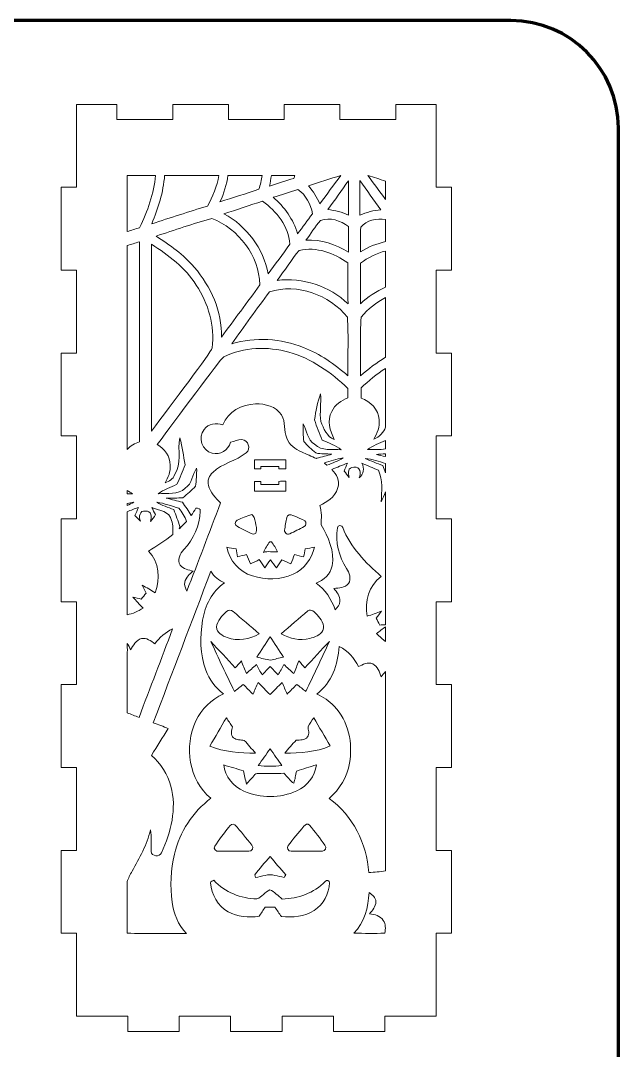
# Model space of a CAD drawing. Header units: centimetres. Extents: x 3.2 to 56.2, y -80.4 to -3.5.
# Drawn here: x 44.41 to 56.21, y -23.83 to -3.5 of the extents above; entities that cross this region are included whole.
import ezdxf

# ---------------------------------------------------------------- set-up
doc = ezdxf.new("R2010")
doc.units = ezdxf.units.CM
doc.header["$MEASUREMENT"] = 0

msp = doc.modelspace()

# ---------------------------------------------------------------- linework, layer by layer
at = {"color": 250, "lineweight": 18, "true_color": 0x231f20}
msp.add_lwpolyline([(49.569, -23.152), (50.583, -23.152), (50.583, -23.452), (51.597, -23.452), (51.597, -23.152), (52.612, -23.152), (52.612, -21.516), (52.912, -21.516), (52.912, -19.88), (52.612, -19.88), (52.612, -18.243), (52.912, -18.243), (52.912, -16.607), (52.612, -16.607), (52.612, -14.971), (52.912, -14.971), (52.912, -13.334), (52.612, -13.334), (52.612, -11.698), (52.912, -11.698), (52.912, -10.062), (52.612, -10.062), (52.612, -8.425), (52.912, -8.425), (52.912, -6.789), (52.612, -6.789), (52.612, -5.152), (51.812, -5.152), (51.812, -5.452), (50.712, -5.452), (50.712, -5.152), (49.612, -5.152), (49.612, -5.452), (48.512, -5.452), (48.512, -5.152), (47.412, -5.152), (47.412, -5.452), (46.312, -5.452), (46.312, -5.152), (45.512, -5.152), (45.512, -6.789), (45.212, -6.789), (45.212, -8.425), (45.512, -8.425), (45.512, -10.062), (45.212, -10.062), (45.212, -11.698), (45.512, -11.698), (45.512, -13.334), (45.212, -13.334), (45.212, -14.971), (45.512, -14.971), (45.512, -16.607), (45.212, -16.607), (45.212, -18.243), (45.512, -18.243), (45.512, -19.88), (45.212, -19.88), (45.212, -21.516), (45.512, -21.516), (45.512, -23.152), (46.526, -23.152), (46.526, -23.452), (47.54, -23.452), (47.54, -23.152), (48.555, -23.152), (48.555, -23.452), (49.569, -23.452), (49.569, -23.152)], dxfattribs=at)
at = {"color": 240, "lineweight": 211, "true_color": 0xed1c24}
msp.add_open_spline([(5.311, -3.498), (5.311, -3.498), (54.087, -3.498), (54.087, -3.498), (55.253, -3.498), (56.207, -4.452), (56.207, -5.618), (56.207, -5.618), (56.207, -38.865), (56.207, -38.865), (56.207, -40.031), (55.253, -40.985), (54.087, -40.985), (54.087, -40.985), (5.311, -40.985), (5.311, -40.985), (4.145, -40.985), (3.191, -40.031), (3.191, -38.865), (3.191, -38.865), (3.191, -5.618), (3.191, -5.618), (3.191, -4.452), (4.145, -3.498), (5.311, -3.498)], degree=3, knots=[0, 0, 0, 0, 1, 1, 1, 2, 2, 2, 3, 3, 3, 4, 4, 4, 5, 5, 5, 6, 6, 6, 7, 7, 7, 8, 8, 8, 8], dxfattribs=at)
at = {"color": 250, "lineweight": 18, "true_color": 0x231f20}
for points, knots in [([(46.512, -7.664), (46.594, -7.638), (46.677, -7.612), (46.759, -7.586), (46.918, -7.264), (47.038, -6.912), (47.073, -6.554), (47.073, -6.554), (46.512, -6.554), (46.512, -6.554), (46.512, -6.554), (46.512, -7.664), (46.512, -7.664)], [0, 0, 0, 0, 1, 1, 1, 2, 2, 2, 3, 3, 3, 4, 4, 4, 4]), ([(48.096, -7.159), (48.203, -6.972), (48.287, -6.767), (48.322, -6.554), (48.322, -6.554), (47.252, -6.554), (47.252, -6.554), (47.227, -6.885), (47.124, -7.205), (46.998, -7.51), (47.363, -7.39), (47.729, -7.272), (48.096, -7.159)], [0, 0, 0, 0, 1, 1, 1, 2, 2, 2, 3, 3, 3, 4, 4, 4, 4]), ([(49.114, -6.827), (49.142, -6.738), (49.164, -6.647), (49.177, -6.554), (49.177, -6.554), (48.5, -6.554), (48.5, -6.554), (48.476, -6.735), (48.424, -6.913), (48.342, -7.078), (48.599, -6.992), (48.859, -6.917), (49.114, -6.827)], [0, 0, 0, 0, 1, 1, 1, 2, 2, 2, 3, 3, 3, 4, 4, 4, 4]), ([(49.321, -6.765), (49.482, -6.714), (49.641, -6.66), (49.802, -6.613), (49.809, -6.593), (49.816, -6.574), (49.821, -6.554), (49.821, -6.554), (49.358, -6.554), (49.358, -6.554), (49.35, -6.625), (49.338, -6.695), (49.321, -6.765)], [0, 0, 0, 0, 1, 1, 1, 2, 2, 2, 3, 3, 3, 4, 4, 4, 4]), ([(50.093, -6.759), (50.184, -6.868), (50.261, -6.987), (50.317, -7.117), (50.452, -6.928), (50.589, -6.741), (50.728, -6.556), (50.515, -6.619), (50.306, -6.694), (50.093, -6.759)], [0, 0, 0, 0, 1, 1, 1, 2, 2, 2, 3, 3, 3, 3]), ([(50.474, -7.227), (50.616, -7.247), (50.755, -7.278), (50.884, -7.341), (50.88, -7.113), (50.882, -6.886), (50.882, -6.659), (50.745, -6.847), (50.612, -7.039), (50.474, -7.227)], [0, 0, 0, 0, 1, 1, 1, 2, 2, 2, 3, 3, 3, 3]), ([(51.105, -7.342), (51.234, -7.28), (51.374, -7.246), (51.517, -7.231), (51.38, -7.039), (51.242, -6.848), (51.105, -6.656), (51.108, -6.885), (51.108, -7.114), (51.105, -7.342)], [0, 0, 0, 0, 1, 1, 1, 2, 2, 2, 3, 3, 3, 3]), ([(51.264, -6.554), (51.377, -6.715), (51.497, -6.871), (51.612, -7.03), (51.612, -7.03), (51.612, -6.668), (51.612, -6.668), (51.497, -6.63), (51.382, -6.591), (51.267, -6.554), (51.267, -6.554), (51.264, -6.554), (51.264, -6.554)], [0, 0, 0, 0, 1, 1, 1, 2, 2, 2, 3, 3, 3, 4, 4, 4, 4]), ([(49.392, -6.986), (49.619, -7.174), (49.792, -7.423), (49.877, -7.705), (49.977, -7.574), (50.073, -7.442), (50.17, -7.31), (50.137, -7.12), (50.045, -6.942), (49.879, -6.835), (49.718, -6.886), (49.557, -6.942), (49.392, -6.986)], [0, 0, 0, 0, 1, 1, 1, 2, 2, 2, 3, 3, 3, 4, 4, 4, 4]), ([(48.423, -7.31), (48.872, -7.555), (49.199, -7.995), (49.296, -8.498), (49.433, -8.3), (49.589, -8.114), (49.72, -7.912), (49.705, -7.56), (49.459, -7.263), (49.185, -7.062), (48.931, -7.145), (48.679, -7.233), (48.423, -7.31)], [0, 0, 0, 0, 1, 1, 1, 2, 2, 2, 3, 3, 3, 4, 4, 4, 4]), ([(48.375, -9.75), (48.619, -9.398), (48.889, -9.065), (49.128, -8.712), (49.12, -8.139), (48.712, -7.612), (48.185, -7.403), (47.813, -7.501), (47.451, -7.64), (47.082, -7.752), (47.355, -7.929), (47.626, -8.118), (47.837, -8.369), (48.168, -8.747), (48.384, -9.242), (48.375, -9.75)], [0, 0, 0, 0, 1, 1, 1, 2, 2, 2, 3, 3, 3, 4, 4, 4, 5, 5, 5, 5]), ([(50.04, -7.836), (50.339, -7.816), (50.631, -7.915), (50.882, -8.072), (50.882, -7.901), (50.883, -7.731), (50.88, -7.56), (50.722, -7.454), (50.515, -7.366), (50.328, -7.447), (50.219, -7.565), (50.139, -7.707), (50.04, -7.836)], [0, 0, 0, 0, 1, 1, 1, 2, 2, 2, 3, 3, 3, 4, 4, 4, 4]), ([(51.118, -8.06), (51.271, -7.97), (51.438, -7.899), (51.612, -7.862), (51.612, -7.862), (51.612, -7.423), (51.612, -7.423), (51.437, -7.407), (51.236, -7.432), (51.122, -7.577), (51.111, -7.738), (51.121, -7.899), (51.118, -8.06)], [0, 0, 0, 0, 1, 1, 1, 2, 2, 2, 3, 3, 3, 4, 4, 4, 4]), ([(46.512, -11.962), (46.579, -11.894), (46.665, -11.843), (46.755, -11.811), (46.753, -10.495), (46.756, -9.18), (46.754, -7.864), (46.673, -7.889), (46.592, -7.915), (46.512, -7.941), (46.512, -7.941), (46.512, -11.962), (46.512, -11.962)], [0, 0, 0, 0, 1, 1, 1, 2, 2, 2, 3, 3, 3, 4, 4, 4, 4]), ([(48.193, -9.96), (48.237, -9.526), (48.119, -9.081), (47.877, -8.72), (47.659, -8.379), (47.332, -8.126), (46.992, -7.915), (46.989, -9.144), (46.993, -10.372), (46.991, -11.601), (47.391, -11.069), (48.155, -10.064), (48.193, -9.96)], [0, 0, 0, 0, 1, 1, 1, 2, 2, 2, 3, 3, 3, 4, 4, 4, 4]), ([(49.47, -8.627), (49.978, -8.565), (50.504, -8.736), (50.871, -9.092), (50.867, -8.822), (50.871, -8.553), (50.868, -8.283), (50.594, -8.088), (50.249, -7.956), (49.91, -8.034), (49.747, -8.219), (49.625, -8.435), (49.47, -8.627)], [0, 0, 0, 0, 1, 1, 1, 2, 2, 2, 3, 3, 3, 4, 4, 4, 4]), ([(51.116, -9.089), (51.262, -8.954), (51.431, -8.843), (51.612, -8.763), (51.612, -8.763), (51.612, -8.047), (51.612, -8.047), (51.435, -8.093), (51.266, -8.178), (51.118, -8.286), (51.117, -8.554), (51.12, -8.821), (51.116, -9.089)], [0, 0, 0, 0, 1, 1, 1, 2, 2, 2, 3, 3, 3, 4, 4, 4, 4]), ([(48.58, -9.877), (49.041, -9.742), (49.546, -9.77), (49.99, -9.951), (50.317, -10.077), (50.608, -10.28), (50.87, -10.511), (50.862, -10.124), (50.885, -9.736), (50.86, -9.351), (50.5, -8.912), (49.874, -8.679), (49.325, -8.851), (49.066, -9.185), (48.829, -9.536), (48.58, -9.877)], [0, 0, 0, 0, 1, 1, 1, 2, 2, 2, 3, 3, 3, 4, 4, 4, 5, 5, 5, 5]), ([(51.133, -9.352), (51.099, -9.735), (51.129, -10.125), (51.118, -10.511), (51.271, -10.374), (51.436, -10.251), (51.612, -10.145), (51.612, -10.145), (51.612, -8.965), (51.612, -8.965), (51.428, -9.06), (51.262, -9.192), (51.133, -9.352)], [0, 0, 0, 0, 1, 1, 1, 2, 2, 2, 3, 3, 3, 4, 4, 4, 4]), ([(48.117, -12.674), (48.092, -12.58), (48.132, -12.48), (48.202, -12.416), (48.39, -12.238), (48.663, -12.194), (48.86, -12.029), (48.965, -11.955), (48.899, -11.773), (48.776, -11.768), (48.7, -11.773), (48.627, -11.799), (48.555, -11.823), (48.511, -11.975), (48.346, -12.082), (48.189, -12.035), (47.991, -11.994), (47.901, -11.727), (48.03, -11.572), (48.109, -11.453), (48.272, -11.435), (48.399, -11.479), (48.496, -11.216), (48.779, -11.072), (49.047, -11.066), (49.236, -11.057), (49.45, -11.116), (49.557, -11.284), (49.647, -11.421), (49.594, -11.596), (49.661, -11.741), (49.71, -11.872), (49.83, -11.958), (49.953, -12.014), (50.051, -12.058), (50.153, -12.098), (50.249, -12.146), (50.249, -12.146), (50.254, -12.139), (50.254, -12.139), (50.354, -12.112), (50.455, -12.086), (50.554, -12.058), (50.45, -12.045), (50.338, -12.063), (50.236, -12.032), (50.149, -11.967), (50.068, -11.891), (50, -11.805), (49.983, -11.691), (49.981, -11.574), (49.986, -11.458), (50.059, -11.594), (50.071, -11.772), (50.212, -11.861), (50.348, -12.006), (50.563, -11.949), (50.738, -11.971), (50.626, -11.884), (50.491, -11.838), (50.363, -11.781), (50.315, -11.647), (50.244, -11.52), (50.213, -11.38), (50.237, -11.208), (50.266, -11.033), (50.328, -10.869), (50.345, -11.051), (50.306, -11.235), (50.337, -11.415), (50.389, -11.553), (50.45, -11.706), (50.598, -11.766), (50.518, -11.597), (50.453, -11.393), (50.55, -11.216), (50.608, -11.08), (50.74, -11.002), (50.868, -10.945), (50.87, -10.884), (50.87, -10.822), (50.87, -10.761), (50.538, -10.446), (50.154, -10.168), (49.706, -10.045), (49.285, -9.923), (48.818, -9.948), (48.418, -10.133), (48.329, -10.21), (47.47, -11.382), (47.107, -11.867), (47.251, -11.955), (47.365, -12.096), (47.359, -12.273), (47.377, -12.4), (47.319, -12.516), (47.262, -12.625), (47.339, -12.591), (47.421, -12.552), (47.448, -12.465), (47.598, -12.248), (47.499, -11.979), (47.554, -11.738), (47.596, -11.913), (47.624, -12.091), (47.659, -12.269), (47.601, -12.394), (47.561, -12.528), (47.495, -12.649), (47.374, -12.717), (47.237, -12.754), (47.125, -12.84), (47.304, -12.825), (47.518, -12.867), (47.658, -12.727), (47.804, -12.645), (47.792, -12.459), (47.884, -12.336), (47.887, -12.454), (47.874, -12.573), (47.863, -12.691), (47.781, -12.768), (47.703, -12.848), (47.612, -12.916), (47.504, -12.929), (47.394, -12.921), (47.285, -12.924), (47.392, -12.954), (47.499, -12.979), (47.605, -13.006), (47.655, -13.094), (47.736, -13.174), (47.775, -13.268), (47.809, -13.221), (47.841, -13.173), (47.87, -13.122), (47.909, -13.128), (47.967, -13.129), (47.955, -13.185), (47.946, -13.465), (47.824, -13.736), (47.632, -13.939), (47.556, -14.018), (47.493, -14.147), (47.561, -14.25), (47.622, -14.327), (47.726, -14.345), (47.816, -14.366), (47.746, -14.424), (47.672, -14.49), (47.65, -14.582), (47.632, -14.644), (47.669, -14.703), (47.688, -14.76), (47.922, -14.185), (48.13, -13.598), (48.358, -13.02), (48.257, -12.922), (48.152, -12.814), (48.117, -12.674)], [0, 0, 0, 0, 1, 1, 1, 2, 2, 2, 3, 3, 3, 4, 4, 4, 5, 5, 5, 6, 6, 6, 7, 7, 7, 8, 8, 8, 9, 9, 9, 10, 10, 10, 11, 11, 11, 12, 12, 12, 13, 13, 13, 14, 14, 14, 15, 15, 15, 16, 16, 16, 17, 17, 17, 18, 18, 18, 19, 19, 19, 20, 20, 20, 21, 21, 21, 22, 22, 22, 23, 23, 23, 24, 24, 24, 25, 25, 25, 26, 26, 26, 27, 27, 27, 28, 28, 28, 29, 29, 29, 30, 30, 30, 31, 31, 31, 32, 32, 32, 33, 33, 33, 34, 34, 34, 35, 35, 35, 36, 36, 36, 37, 37, 37, 38, 38, 38, 39, 39, 39, 40, 40, 40, 41, 41, 41, 42, 42, 42, 43, 43, 43, 44, 44, 44, 45, 45, 45, 46, 46, 46, 47, 47, 47, 48, 48, 48, 49, 49, 49, 50, 50, 50, 51, 51, 51, 52, 52, 52, 53, 53, 53, 53]), ([(51.129, -10.75), (51.131, -10.816), (51.132, -10.883), (51.132, -10.949), (51.311, -11.02), (51.475, -11.173), (51.485, -11.375), (51.505, -11.515), (51.444, -11.645), (51.379, -11.764), (51.5, -11.713), (51.571, -11.627), (51.612, -11.523), (51.612, -11.523), (51.612, -10.363), (51.612, -10.363), (51.44, -10.477), (51.279, -10.609), (51.129, -10.75)], [0, 0, 0, 0, 1, 1, 1, 2, 2, 2, 3, 3, 3, 4, 4, 4, 5, 5, 5, 6, 6, 6, 6]), ([(51.253, -11.965), (51.368, -11.959), (51.498, -11.976), (51.612, -11.95), (51.612, -11.95), (51.612, -11.789), (51.612, -11.789), (51.489, -11.839), (51.365, -11.89), (51.253, -11.965)], [0, 0, 0, 0, 1, 1, 1, 2, 2, 2, 3, 3, 3, 3]), ([(49.641, -12.345), (49.641, -12.26), (49.641, -12.256), (49.641, -12.171), (49.435, -12.17), (49.229, -12.171), (49.023, -12.171), (49.023, -12.256), (49.023, -12.261), (49.024, -12.346), (49.067, -12.346), (49.109, -12.346), (49.151, -12.345), (49.151, -12.303), (49.151, -12.341), (49.15, -12.299), (49.269, -12.298), (49.388, -12.297), (49.506, -12.298), (49.507, -12.341), (49.507, -12.304), (49.508, -12.346), (49.553, -12.346), (49.597, -12.346), (49.641, -12.345)], [0, 0, 0, 0, 1, 1, 1, 2, 2, 2, 3, 3, 3, 4, 4, 4, 5, 5, 5, 6, 6, 6, 7, 7, 7, 8, 8, 8, 8]), ([(50.401, -12.234), (50.42, -12.246), (50.438, -12.26), (50.456, -12.274), (50.565, -12.234), (50.676, -12.195), (50.773, -12.13), (50.647, -12.156), (50.522, -12.189), (50.401, -12.234)], [0, 0, 0, 0, 1, 1, 1, 2, 2, 2, 3, 3, 3, 3]), ([(51.213, -12.141), (51.326, -12.196), (51.444, -12.239), (51.56, -12.284), (51.577, -12.33), (51.595, -12.376), (51.612, -12.423), (51.612, -12.423), (51.612, -12.241), (51.612, -12.241), (51.481, -12.199), (51.351, -12.151), (51.213, -12.141)], [0, 0, 0, 0, 1, 1, 1, 2, 2, 2, 3, 3, 3, 4, 4, 4, 4]), ([(51.431, -12.063), (51.492, -12.078), (51.552, -12.092), (51.612, -12.105), (51.612, -12.105), (51.612, -12.05), (51.612, -12.05), (51.552, -12.053), (51.491, -12.057), (51.431, -12.063)], [0, 0, 0, 0, 1, 1, 1, 2, 2, 2, 3, 3, 3, 3]), ([(50.558, -14.261), (50.526, -14.425), (50.391, -14.545), (50.24, -14.603), (50.422, -14.731), (50.546, -14.922), (50.619, -15.129), (50.66, -15.081), (50.714, -15.031), (50.71, -14.961), (50.718, -14.861), (50.648, -14.78), (50.59, -14.706), (50.691, -14.701), (50.813, -14.7), (50.879, -14.61), (50.941, -14.518), (50.897, -14.399), (50.844, -14.314), (50.691, -14.08), (50.614, -13.788), (50.664, -13.51), (50.666, -13.451), (50.756, -13.452), (50.766, -13.506), (50.919, -13.895), (51.218, -14.204), (51.528, -14.473), (51.279, -14.644), (51.197, -14.972), (51.248, -15.258), (51.342, -15.224), (51.436, -15.189), (51.53, -15.156), (51.496, -15.203), (51.461, -15.249), (51.427, -15.296), (51.451, -15.34), (51.474, -15.385), (51.497, -15.43), (51.535, -15.428), (51.573, -15.426), (51.612, -15.424), (51.612, -15.424), (51.612, -12.804), (51.612, -12.804), (51.585, -12.869), (51.554, -12.934), (51.524, -12.997), (51.536, -12.788), (51.567, -12.574), (51.472, -12.376), (51.362, -12.329), (51.253, -12.282), (51.142, -12.235), (51.201, -12.343), (51.182, -12.447), (51.092, -12.525), (51.13, -12.437), (51.115, -12.295), (50.986, -12.316), (50.866, -12.304), (50.868, -12.433), (50.893, -12.515), (50.861, -12.473), (50.828, -12.431), (50.794, -12.39), (50.818, -12.338), (50.839, -12.286), (50.86, -12.235), (50.757, -12.275), (50.655, -12.317), (50.552, -12.359), (50.644, -12.455), (50.713, -12.583), (50.672, -12.717), (50.598, -12.941), (50.463, -12.984), (50.313, -13.073), (50.358, -13.195), (50.344, -13.326), (50.341, -13.451), (50.481, -13.694), (50.611, -13.973), (50.558, -14.261)], [0, 0, 0, 0, 1, 1, 1, 2, 2, 2, 3, 3, 3, 4, 4, 4, 5, 5, 5, 6, 6, 6, 7, 7, 7, 8, 8, 8, 9, 9, 9, 10, 10, 10, 11, 11, 11, 12, 12, 12, 13, 13, 13, 14, 14, 14, 15, 15, 15, 16, 16, 16, 17, 17, 17, 18, 18, 18, 19, 19, 19, 20, 20, 20, 21, 21, 21, 22, 22, 22, 23, 23, 23, 24, 24, 24, 25, 25, 25, 26, 26, 26, 27, 27, 27, 28, 28, 28, 28]), ([(49.641, -12.788), (49.641, -12.703), (49.642, -12.678), (49.641, -12.593), (49.597, -12.593), (49.552, -12.593), (49.507, -12.594), (49.507, -12.634), (49.507, -12.614), (49.506, -12.655), (49.388, -12.653), (49.269, -12.655), (49.15, -12.655), (49.15, -12.614), (49.151, -12.634), (49.151, -12.594), (49.109, -12.594), (49.066, -12.594), (49.023, -12.594), (49.023, -12.679), (49.023, -12.703), (49.023, -12.788), (49.229, -12.789), (49.435, -12.789), (49.641, -12.788)], [0, 0, 0, 0, 1, 1, 1, 2, 2, 2, 3, 3, 3, 4, 4, 4, 5, 5, 5, 6, 6, 6, 7, 7, 7, 8, 8, 8, 8]), ([(46.618, -12.839), (46.584, -12.815), (46.548, -12.794), (46.512, -12.775), (46.512, -12.775), (46.512, -12.837), (46.512, -12.837), (46.547, -12.838), (46.583, -12.838), (46.618, -12.839)], [0, 0, 0, 0, 1, 1, 1, 2, 2, 2, 3, 3, 3, 3]), ([(46.512, -13.072), (46.558, -13.052), (46.604, -13.03), (46.647, -13.004), (46.602, -13.011), (46.556, -13.021), (46.512, -13.032), (46.512, -13.032), (46.512, -13.072), (46.512, -13.072)], [0, 0, 0, 0, 1, 1, 1, 2, 2, 2, 3, 3, 3, 3]), ([(47.682, -13.384), (47.648, -13.29), (47.603, -13.201), (47.531, -13.124), (47.389, -13.079), (47.247, -13.03), (47.099, -13.005), (47.202, -13.07), (47.319, -13.109), (47.432, -13.151), (47.475, -13.262), (47.515, -13.374), (47.554, -13.487), (47.549, -13.502), (47.543, -13.518), (47.537, -13.534), (47.588, -13.487), (47.637, -13.437), (47.682, -13.384)], [0, 0, 0, 0, 1, 1, 1, 2, 2, 2, 3, 3, 3, 4, 4, 4, 5, 5, 5, 6, 6, 6, 6]), ([(47.411, -13.644), (47.419, -13.551), (47.42, -13.458), (47.388, -13.368), (47.36, -13.181), (47.139, -13.171), (46.997, -13.109), (47.023, -13.156), (47.048, -13.203), (47.073, -13.251), (47.041, -13.296), (47.009, -13.341), (46.975, -13.387), (46.997, -13.311), (46.992, -13.163), (46.876, -13.182), (46.753, -13.157), (46.74, -13.298), (46.775, -13.382), (46.739, -13.344), (46.702, -13.306), (46.666, -13.268), (46.69, -13.215), (46.714, -13.162), (46.738, -13.109), (46.661, -13.133), (46.586, -13.163), (46.512, -13.194), (46.512, -13.194), (46.512, -15.229), (46.512, -15.229), (46.623, -15.205), (46.731, -15.159), (46.826, -15.097), (46.76, -15.023), (46.69, -14.954), (46.626, -14.878), (46.681, -14.892), (46.736, -14.906), (46.79, -14.92), (46.823, -14.879), (46.855, -14.839), (46.888, -14.799), (46.861, -14.747), (46.833, -14.695), (46.807, -14.642), (46.894, -14.692), (46.981, -14.744), (47.068, -14.792), (47.168, -14.519), (47.145, -14.186), (46.934, -13.971), (47.098, -13.873), (47.261, -13.766), (47.411, -13.644)], [0, 0, 0, 0, 1, 1, 1, 2, 2, 2, 3, 3, 3, 4, 4, 4, 5, 5, 5, 6, 6, 6, 7, 7, 7, 8, 8, 8, 9, 9, 9, 10, 10, 10, 11, 11, 11, 12, 12, 12, 13, 13, 13, 14, 14, 14, 15, 15, 15, 16, 16, 16, 17, 17, 17, 18, 18, 18, 18]), ([(49.052, -13.453), (49.034, -13.391), (49.046, -13.311), (48.992, -13.266), (48.992, -13.266), (48.97, -13.249), (48.97, -13.249), (48.871, -13.276), (48.776, -13.319), (48.683, -13.361), (48.632, -13.385), (48.636, -13.466), (48.688, -13.487), (48.79, -13.54), (48.891, -13.594), (48.997, -13.638), (49.095, -13.627), (49.066, -13.518), (49.052, -13.453)], [0, 0, 0, 0, 1, 1, 1, 2, 2, 2, 3, 3, 3, 4, 4, 4, 5, 5, 5, 6, 6, 6, 6]), ([(50.021, -13.372), (49.957, -13.334), (49.887, -13.312), (49.819, -13.282), (49.774, -13.267), (49.718, -13.228), (49.679, -13.275), (49.643, -13.356), (49.639, -13.447), (49.622, -13.534), (49.601, -13.588), (49.664, -13.661), (49.72, -13.627), (49.817, -13.584), (49.911, -13.536), (50.005, -13.486), (50.048, -13.465), (50.052, -13.405), (50.021, -13.372)], [0, 0, 0, 0, 1, 1, 1, 2, 2, 2, 3, 3, 3, 4, 4, 4, 5, 5, 5, 6, 6, 6, 6]), ([(49.479, -13.985), (49.448, -13.913), (49.405, -13.848), (49.358, -13.786), (49.351, -13.785), (49.337, -13.785), (49.33, -13.785), (49.279, -13.85), (49.239, -13.922), (49.202, -13.996), (49.294, -13.967), (49.389, -13.993), (49.479, -13.985)], [0, 0, 0, 0, 1, 1, 1, 2, 2, 2, 3, 3, 3, 4, 4, 4, 4]), ([(48.692, -14.086), (48.682, -14.033), (48.671, -13.981), (48.661, -13.928), (48.6, -13.917), (48.54, -13.906), (48.479, -13.895), (48.532, -14.156), (48.727, -14.382), (48.983, -14.462), (49.244, -14.541), (49.537, -14.539), (49.789, -14.428), (50.006, -14.332), (50.158, -14.124), (50.209, -13.895), (50.148, -13.905), (50.087, -13.917), (50.026, -13.927), (50.016, -13.98), (50.006, -14.033), (49.995, -14.087), (49.935, -14.07), (49.876, -14.052), (49.815, -14.035), (49.792, -14.097), (49.768, -14.158), (49.744, -14.219), (49.684, -14.194), (49.624, -14.168), (49.564, -14.142), (49.529, -14.195), (49.494, -14.248), (49.459, -14.301), (49.42, -14.249), (49.382, -14.196), (49.34, -14.146), (49.302, -14.198), (49.266, -14.25), (49.229, -14.303), (49.193, -14.248), (49.157, -14.194), (49.12, -14.139), (49.062, -14.168), (49.003, -14.195), (48.944, -14.222), (48.92, -14.16), (48.895, -14.097), (48.87, -14.035), (48.811, -14.052), (48.751, -14.069), (48.692, -14.086)], [0, 0, 0, 0, 1, 1, 1, 2, 2, 2, 3, 3, 3, 4, 4, 4, 5, 5, 5, 6, 6, 6, 7, 7, 7, 8, 8, 8, 9, 9, 9, 10, 10, 10, 11, 11, 11, 12, 12, 12, 13, 13, 13, 14, 14, 14, 15, 15, 15, 16, 16, 16, 17, 17, 17, 17]), ([(48.436, -14.598), (48.325, -14.551), (48.226, -14.475), (48.164, -14.37), (47.787, -15.368), (47.405, -16.363), (47.028, -17.361), (47.128, -17.397), (47.226, -17.434), (47.325, -17.472), (47.214, -17.649), (47.103, -17.826), (46.992, -18.003), (47.171, -18.167), (47.317, -18.374), (47.376, -18.612), (47.496, -19.053), (47.378, -19.521), (47.188, -19.924), (47.156, -20.019), (46.991, -20), (46.987, -19.898), (46.986, -19.757), (46.994, -19.616), (46.973, -19.476), (46.901, -19.765), (46.758, -20.032), (46.612, -20.29), (46.569, -20.363), (46.536, -20.431), (46.512, -20.495), (46.512, -20.495), (46.512, -21.516), (46.512, -21.516), (46.902, -21.517), (47.292, -21.516), (47.682, -21.517), (47.518, -21.353), (47.429, -21.128), (47.399, -20.901), (47.36, -20.585), (47.369, -20.262), (47.445, -19.953), (47.55, -19.517), (47.805, -19.117), (48.167, -18.851), (47.725, -18.492), (47.635, -17.825), (47.867, -17.324), (47.976, -17.087), (48.177, -16.901), (48.411, -16.791), (48.256, -16.67), (48.133, -16.506), (48.066, -16.32), (47.949, -16.007), (47.948, -15.662), (48.001, -15.335), (48.049, -15.048), (48.187, -14.763), (48.436, -14.598)], [0, 0, 0, 0, 1, 1, 1, 2, 2, 2, 3, 3, 3, 4, 4, 4, 5, 5, 5, 6, 6, 6, 7, 7, 7, 8, 8, 8, 9, 9, 9, 10, 10, 10, 11, 11, 11, 12, 12, 12, 13, 13, 13, 14, 14, 14, 15, 15, 15, 16, 16, 16, 17, 17, 17, 18, 18, 18, 19, 19, 19, 20, 20, 20, 20]), ([(49.121, -15.603), (48.947, -15.458), (48.777, -15.308), (48.602, -15.165), (48.568, -15.129), (48.508, -15.124), (48.474, -15.162), (48.383, -15.243), (48.294, -15.344), (48.275, -15.469), (48.282, -15.582), (48.392, -15.644), (48.487, -15.678), (48.695, -15.758), (48.931, -15.71), (49.121, -15.603)], [0, 0, 0, 0, 1, 1, 1, 2, 2, 2, 3, 3, 3, 4, 4, 4, 5, 5, 5, 5]), ([(50.261, -15.226), (50.217, -15.178), (50.15, -15.101), (50.08, -15.153), (49.9, -15.299), (49.725, -15.451), (49.55, -15.603), (49.72, -15.697), (49.923, -15.751), (50.115, -15.697), (50.212, -15.669), (50.325, -15.633), (50.375, -15.538), (50.42, -15.421), (50.334, -15.31), (50.261, -15.226)], [0, 0, 0, 0, 1, 1, 1, 2, 2, 2, 3, 3, 3, 4, 4, 4, 5, 5, 5, 5]), ([(46.583, -15.923), (46.562, -15.88), (46.54, -15.833), (46.512, -15.792), (46.512, -15.792), (46.512, -15.888), (46.512, -15.888), (46.523, -15.911), (46.526, -15.934), (46.514, -15.952), (46.514, -15.952), (46.512, -15.956), (46.512, -15.956), (46.512, -15.956), (46.512, -17.163), (46.512, -17.163), (46.59, -17.193), (46.668, -17.224), (46.747, -17.253), (46.966, -16.671), (47.19, -16.091), (47.409, -15.508), (47.269, -15.574), (47.152, -15.679), (47.058, -15.801), (46.983, -15.745), (46.896, -15.675), (46.796, -15.698), (46.69, -15.727), (46.628, -15.83), (46.583, -15.923)], [0, 0, 0, 0, 1, 1, 1, 2, 2, 2, 3, 3, 3, 4, 4, 4, 5, 5, 5, 6, 6, 6, 7, 7, 7, 8, 8, 8, 9, 9, 9, 10, 10, 10, 10]), ([(51.612, -15.465), (51.552, -15.509), (51.492, -15.554), (51.432, -15.6), (51.499, -15.661), (51.556, -15.715), (51.612, -15.757), (51.612, -15.757), (51.612, -15.465), (51.612, -15.465)], [0, 0, 0, 0, 1, 1, 1, 2, 2, 2, 3, 3, 3, 3]), ([(50.504, -15.753), (50.342, -15.927), (50.181, -16.101), (50.021, -16.277), (49.982, -16.23), (49.942, -16.184), (49.901, -16.138), (49.868, -16.222), (49.835, -16.306), (49.801, -16.389), (49.736, -16.329), (49.669, -16.27), (49.604, -16.209), (49.568, -16.278), (49.53, -16.347), (49.494, -16.416), (49.439, -16.36), (49.386, -16.304), (49.335, -16.246), (49.281, -16.302), (49.229, -16.359), (49.176, -16.416), (49.139, -16.347), (49.1, -16.28), (49.063, -16.211), (48.998, -16.27), (48.932, -16.329), (48.866, -16.388), (48.831, -16.306), (48.799, -16.223), (48.766, -16.14), (48.726, -16.185), (48.686, -16.229), (48.646, -16.274), (48.485, -16.101), (48.323, -15.928), (48.164, -15.753), (48.315, -16.084), (48.47, -16.413), (48.628, -16.741), (48.688, -16.696), (48.746, -16.65), (48.804, -16.602), (48.867, -16.668), (48.932, -16.733), (48.998, -16.796), (49.03, -16.718), (49.062, -16.639), (49.096, -16.562), (49.174, -16.643), (49.252, -16.724), (49.332, -16.804), (49.413, -16.723), (49.492, -16.643), (49.573, -16.563), (49.605, -16.64), (49.637, -16.717), (49.668, -16.794), (49.733, -16.731), (49.798, -16.667), (49.861, -16.602), (49.921, -16.648), (49.98, -16.696), (50.039, -16.743), (50.195, -16.414), (50.351, -16.084), (50.504, -15.753)], [0, 0, 0, 0, 1, 1, 1, 2, 2, 2, 3, 3, 3, 4, 4, 4, 5, 5, 5, 6, 6, 6, 7, 7, 7, 8, 8, 8, 9, 9, 9, 10, 10, 10, 11, 11, 11, 12, 12, 12, 13, 13, 13, 14, 14, 14, 15, 15, 15, 16, 16, 16, 17, 17, 17, 18, 18, 18, 19, 19, 19, 20, 20, 20, 21, 21, 21, 22, 22, 22, 22]), ([(49.596, -16.064), (49.508, -15.931), (49.424, -15.795), (49.335, -15.662), (49.243, -15.794), (49.16, -15.932), (49.069, -16.065), (49.16, -16.083), (49.249, -16.111), (49.341, -16.121), (49.427, -16.107), (49.511, -16.082), (49.596, -16.064)], [0, 0, 0, 0, 1, 1, 1, 2, 2, 2, 3, 3, 3, 4, 4, 4, 4]), ([(50.697, -15.854), (50.676, -16.207), (50.547, -16.575), (50.254, -16.792), (50.381, -16.851), (50.501, -16.928), (50.597, -17.032), (50.885, -17.323), (50.97, -17.766), (50.9, -18.159), (50.856, -18.429), (50.706, -18.674), (50.5, -18.852), (50.967, -19.189), (51.238, -19.748), (51.283, -20.316), (51.393, -20.311), (51.503, -20.301), (51.612, -20.284), (51.612, -20.284), (51.612, -16.345), (51.612, -16.345), (51.58, -16.379), (51.553, -16.418), (51.527, -16.454), (51.495, -16.358), (51.458, -16.245), (51.359, -16.199), (51.263, -16.151), (51.164, -16.21), (51.078, -16.252), (50.994, -16.085), (50.869, -15.934), (50.697, -15.854)], [0, 0, 0, 0, 1, 1, 1, 2, 2, 2, 3, 3, 3, 4, 4, 4, 5, 5, 5, 6, 6, 6, 7, 7, 7, 8, 8, 8, 9, 9, 9, 10, 10, 10, 11, 11, 11, 11]), ([(48.613, -17.656), (48.544, -17.604), (48.579, -17.51), (48.589, -17.439), (48.55, -17.379), (48.51, -17.32), (48.47, -17.261), (48.364, -17.448), (48.253, -17.632), (48.146, -17.819), (48.43, -17.94), (48.742, -17.958), (49.045, -17.96), (48.972, -17.876), (48.9, -17.789), (48.823, -17.708), (48.754, -17.691), (48.668, -17.711), (48.613, -17.656)], [0, 0, 0, 0, 1, 1, 1, 2, 2, 2, 3, 3, 3, 4, 4, 4, 5, 5, 5, 6, 6, 6, 6]), ([(50.52, -17.818), (50.413, -17.632), (50.304, -17.446), (50.195, -17.261), (50.158, -17.318), (50.118, -17.374), (50.084, -17.433), (50.081, -17.501), (50.122, -17.58), (50.071, -17.639), (50.019, -17.706), (49.926, -17.7), (49.851, -17.702), (49.771, -17.785), (49.695, -17.871), (49.622, -17.961), (49.925, -17.956), (50.239, -17.942), (50.52, -17.818)], [0, 0, 0, 0, 1, 1, 1, 2, 2, 2, 3, 3, 3, 4, 4, 4, 5, 5, 5, 6, 6, 6, 6]), ([(49.565, -18.202), (49.489, -18.091), (49.411, -17.983), (49.334, -17.873), (49.255, -17.982), (49.18, -18.094), (49.099, -18.202), (49.254, -18.222), (49.411, -18.223), (49.565, -18.202)], [0, 0, 0, 0, 1, 1, 1, 2, 2, 2, 3, 3, 3, 3]), ([(49.605, -18.357), (49.446, -18.36), (49.288, -18.358), (49.129, -18.358), (49.097, -18.361), (49.056, -18.351), (49.035, -18.384), (48.978, -18.446), (48.922, -18.509), (48.865, -18.571), (48.847, -18.485), (48.829, -18.398), (48.811, -18.311), (48.68, -18.271), (48.55, -18.228), (48.418, -18.193), (48.447, -18.422), (48.608, -18.618), (48.817, -18.709), (49.144, -18.853), (49.533, -18.852), (49.859, -18.705), (50.065, -18.613), (50.222, -18.416), (50.248, -18.189), (50.117, -18.231), (49.986, -18.271), (49.855, -18.312), (49.838, -18.392), (49.827, -18.479), (49.802, -18.554), (49.725, -18.512), (49.673, -18.418), (49.605, -18.357)], [0, 0, 0, 0, 1, 1, 1, 2, 2, 2, 3, 3, 3, 4, 4, 4, 5, 5, 5, 6, 6, 6, 7, 7, 7, 8, 8, 8, 9, 9, 9, 10, 10, 10, 11, 11, 11, 11]), ([(48.971, -19.775), (48.863, -19.64), (48.755, -19.502), (48.637, -19.374), (48.596, -19.335), (48.54, -19.381), (48.516, -19.42), (48.428, -19.548), (48.325, -19.665), (48.241, -19.796), (48.206, -19.845), (48.273, -19.907), (48.325, -19.897), (48.521, -19.897), (48.718, -19.899), (48.915, -19.895), (48.974, -19.901), (49.019, -19.818), (48.971, -19.775)], [0, 0, 0, 0, 1, 1, 1, 2, 2, 2, 3, 3, 3, 4, 4, 4, 5, 5, 5, 6, 6, 6, 6]), ([(50.417, -19.777), (50.318, -19.643), (50.221, -19.507), (50.114, -19.381), (50.08, -19.339), (50.025, -19.367), (50, -19.404), (49.897, -19.531), (49.788, -19.654), (49.689, -19.784), (49.651, -19.826), (49.697, -19.899), (49.75, -19.896), (49.955, -19.897), (50.16, -19.899), (50.365, -19.895), (50.421, -19.897), (50.459, -19.818), (50.417, -19.777)], [0, 0, 0, 0, 1, 1, 1, 2, 2, 2, 3, 3, 3, 4, 4, 4, 5, 5, 5, 6, 6, 6, 6]), ([(49.641, -20.361), (49.539, -20.241), (49.437, -20.121), (49.335, -20.001), (49.233, -20.12), (49.125, -20.235), (49.031, -20.361), (49.034, -20.374), (49.041, -20.4), (49.044, -20.413), (49.172, -20.4), (49.299, -20.332), (49.428, -20.373), (49.49, -20.387), (49.551, -20.4), (49.612, -20.412), (49.619, -20.399), (49.634, -20.374), (49.641, -20.361)], [0, 0, 0, 0, 1, 1, 1, 2, 2, 2, 3, 3, 3, 4, 4, 4, 5, 5, 5, 6, 6, 6, 6]), ([(50.509, -20.519), (50.506, -20.472), (50.446, -20.456), (50.42, -20.495), (50.2, -20.719), (49.885, -20.833), (49.575, -20.839), (49.492, -20.779), (49.42, -20.696), (49.326, -20.655), (49.236, -20.707), (49.17, -20.797), (49.074, -20.837), (48.759, -20.831), (48.439, -20.705), (48.223, -20.47), (48.199, -20.481), (48.158, -20.481), (48.158, -20.518), (48.176, -20.748), (48.297, -20.98), (48.506, -21.09), (48.69, -21.187), (48.911, -21.213), (49.115, -21.179), (49.16, -21.123), (49.195, -21.059), (49.235, -20.999), (49.3, -20.999), (49.365, -20.999), (49.43, -21), (49.472, -21.062), (49.512, -21.126), (49.557, -21.186), (49.778, -21.206), (50.016, -21.188), (50.206, -21.063), (50.39, -20.947), (50.491, -20.731), (50.509, -20.519)], [0, 0, 0, 0, 1, 1, 1, 2, 2, 2, 3, 3, 3, 4, 4, 4, 5, 5, 5, 6, 6, 6, 7, 7, 7, 8, 8, 8, 9, 9, 9, 10, 10, 10, 11, 11, 11, 12, 12, 12, 13, 13, 13, 13]), ([(51.423, -20.894), (51.422, -20.81), (51.35, -20.757), (51.289, -20.712), (51.268, -21), (51.201, -21.308), (50.984, -21.515), (51.188, -21.517), (51.393, -21.518), (51.597, -21.515), (51.61, -21.43), (51.622, -21.335), (51.568, -21.261), (51.508, -21.171), (51.397, -21.142), (51.296, -21.132), (51.355, -21.063), (51.415, -20.988), (51.423, -20.894)], [0, 0, 0, 0, 1, 1, 1, 2, 2, 2, 3, 3, 3, 4, 4, 4, 5, 5, 5, 6, 6, 6, 6])]:
    msp.add_open_spline(points, degree=3, knots=knots, dxfattribs=at)

doc.saveas('drawing.dxf')
